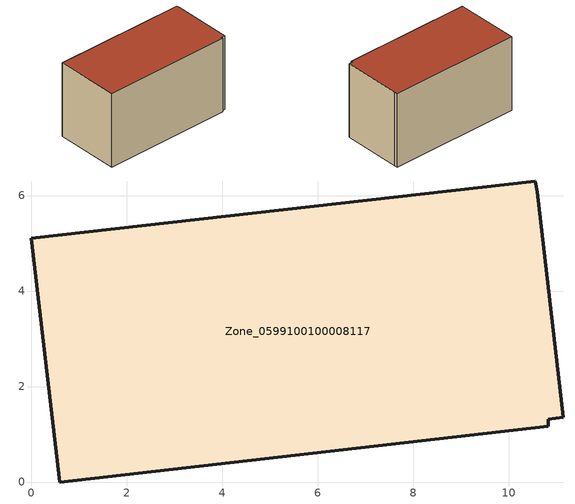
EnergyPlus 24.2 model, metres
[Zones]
Zone_0599100100008117
 floor ground (C_G): 10.6,6.08 11.14,1.35 10.82,1.31 10.83,1.17 0.6,0 0,5.1 10.55,6.3 z0
 wall outside (C_F): 0.6,0 10.83,1.17 10.82,1.31 11.14,1.35 10.6,6.08 10.55,6.3 0,5.1 0.6,0 z0:6.13
 roof outside (C_R): 11.14,1.35 10.6,6.08 10.55,6.3 0,5.1 0.6,0 10.83,1.17 10.82,1.31 z6.13
[BUILDING]
Pand.0599100100008117: North Axis=0; Terrain=City; Loads Convergence Tolerance Value=0.04; Temperature Convergence Tolerance Value=0.4; Solar Distribution=FullExterior; Maximum Number of Warmup Days=25; Minimum Number of Warmup Days=1
[Site:Location]
Rotterdam.The.Hague.AP_ZH_NLD Design_Conditions: Latitude=51.96; Longitude=4.45; Time Zone=1; Elevation=-4.5
[SITE:GROUNDTEMPERATURE:BUILDINGSURFACE]
18, 18, 18, 18, 18, 18, 18, 18, 18, 18, 18, 18
[MATERIAL] Thermal Absorptance=0.9; Solar Absorptance=0.7; Visible Absorptance=0.7
Name | Roughness | Thickness | Conductivity | Density | Specific Heat
G.TI.2015-2018 | MediumSmooth | 0.15 | 0.0428571 | 540 | 1210
F.TI.2015-2018 | Rough | 0.3 | 0.0666667 | 1920 | 840
R.TI.2015-2018 | MediumRough | 0.2 | 0.0333333 | 1500 | 1000
[CONSTRUCTION]
C_G: G.TI.2015-2018
C_F: F.TI.2015-2018
C_R: R.TI.2015-2018
[ZONE]
Zone_0599100100008117: Type=1; Multiplier=1; Ceiling Height=Autocalculate; Volume=Autocalculate; Floor Area=autocalculate; Part of Total Floor Area=Yes
[ZONEINFILTRATION:DESIGNFLOWRATE]
Infil_Zone_0599100100008117: Zone or ZoneList or Space or SpaceList=Zone_0599100100008117; Schedule=AlwaysOn; Design Flow Rate Calculation Method=Flow/Area; Flow Rate per Floor Area=0.0015; Constant Term Coefficient=1; Temperature Term Coefficient=0; Velocity Term Coefficient=0; Velocity Squared Term Coefficient=0
[HVACTEMPLATE:ZONE:IDEALLOADSAIRSYSTEM]
Zone_0599100100008117: Maximum Heating Supply Air Temperature=50; Minimum Cooling Supply Air Temperature=13; Maximum Heating Supply Air Humidity Ratio=0.0156; Minimum Cooling Supply Air Humidity Ratio=0.0077; Heating Limit=NoLimit; Cooling Limit=NoLimit; Dehumidification Control Type=ConstantSensibleHeatRatio; Cooling Sensible Heat Ratio=0.7; Dehumidification Setpoint=60; Humidification Control Type=None; Humidification Setpoint=30; Outdoor Air Method=None; Outdoor Air Flow Rate per Person=0.00944; Outdoor Air Flow Rate per Zone Floor Area=0; Outdoor Air Flow Rate per Zone=0; Demand Controlled Ventilation Type=None; Outdoor Air Economizer Type=NoEconomizer; Heat Recovery Type=None; Sensible Heat Recovery Effectiveness=0.7; Latent Heat Recovery Effectiveness=0.65
[ZONECONTROL:THERMOSTAT]
ThermostatControl_Zone_0599100100008117: Zone or ZoneList=Zone_0599100100008117; Control Type Schedule=DualSetpointControlType; Control 1=Thermostat_Zone_0599100100008117; Temperature Difference Between Cutout And Setpoint=0
[THERMOSTATSETPOINT:DUALSETPOINT]
Thermostat_Zone_0599100100008117: Heating Setpoint Temperature Schedule=HeatingSetpoint_Zone_0599100100008117; Cooling Setpoint Temperature Schedule=CoolingSetpoint_Zone_0599100100008117
[SCHEDULE:COMPACT]
HeatingSetpoint_Zone_0599100100008117: Through: 12/31, For: AllDays, Until: 24:00, 21
CoolingSetpoint_Zone_0599100100008117: Through: 12/31, For: AllDays, Until: 24:00, 24
DualSetpointControlType: Through: 12/31, For: AllDays, Until: 24:00, 4
AlwaysOn: Through: 12/31, For: AllDays, Until: 24:00, 1
